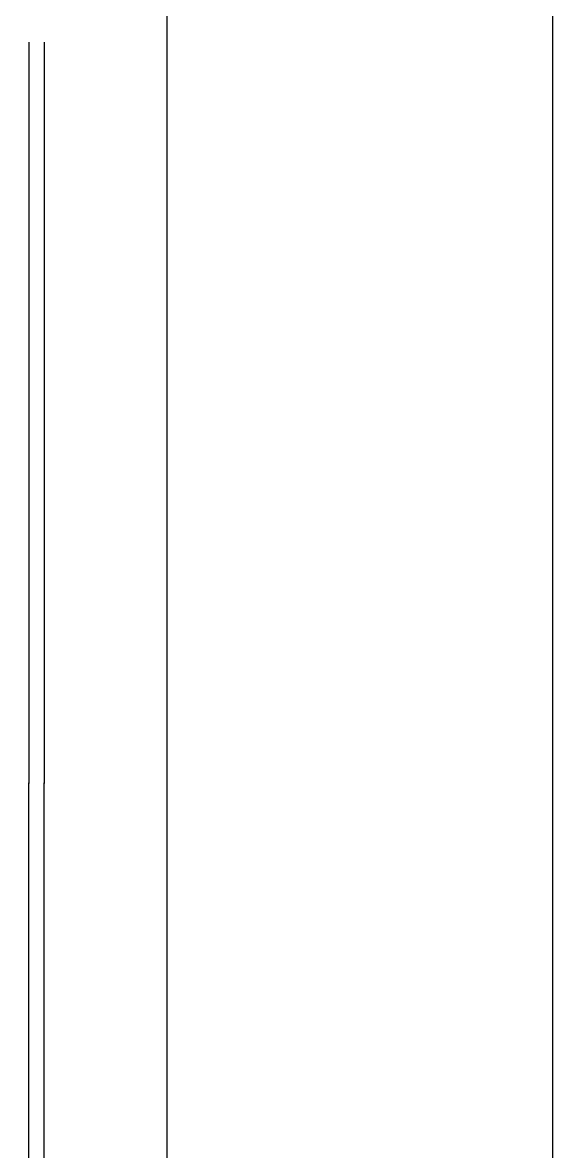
# Model space of a CAD drawing. Header units: millimetres. Extents: x -51 to 2999949, y -1641567 to 415040.
# Drawn here: x 2361200 to 2429949, y 158620 to 305073 of the extents above; entities that cross this region are included whole.
import ezdxf

# ---------------------------------------------------------------- set-up
doc = ezdxf.new("R2010")
doc.units = ezdxf.units.MM
doc.header["$LTSCALE"] = 75
doc.header["$MEASUREMENT"] = 0
doc.layers.get('0').update_dxf_attribs({"linetype": 'CONTINUOUS'})
doc.layers.add('dělící čára', color=140, linetype='CONTINUOUS', lineweight=30)

msp = doc.modelspace()

# ---------------------------------------------------------------- linework, layer by layer
msp.add_lwpolyline([(2169948.9938, 356001.2066), (2169948.9938, 59001.2066), (2379948.9938, 59001.2066), (2379948.9938, 356001.2066)], close=True)
for points in [[(2362004.7468, 302519.0837), (2362004.7468, 206459.2977), (2362107.6179, 206459.2977)], [(2363985.0939, 302519.0837), (2363985.0939, 206459.2977), (2364087.9781, 206459.2977)], [(2362004.7468, 104355.573), (2362004.7468, 206459.2977), (2362107.6179, 206459.2977)], [(2363985.0939, 104355.573), (2363985.0939, 206459.2977), (2364087.9781, 206459.2977)]]:
    msp.add_lwpolyline(points)
at = {"layer": 'dělící čára'}
msp.add_line((2429948.9938, 407501.2066), (2429948.9938, 7501.2066), dxfattribs=at)

doc.saveas('drawing.dxf')
